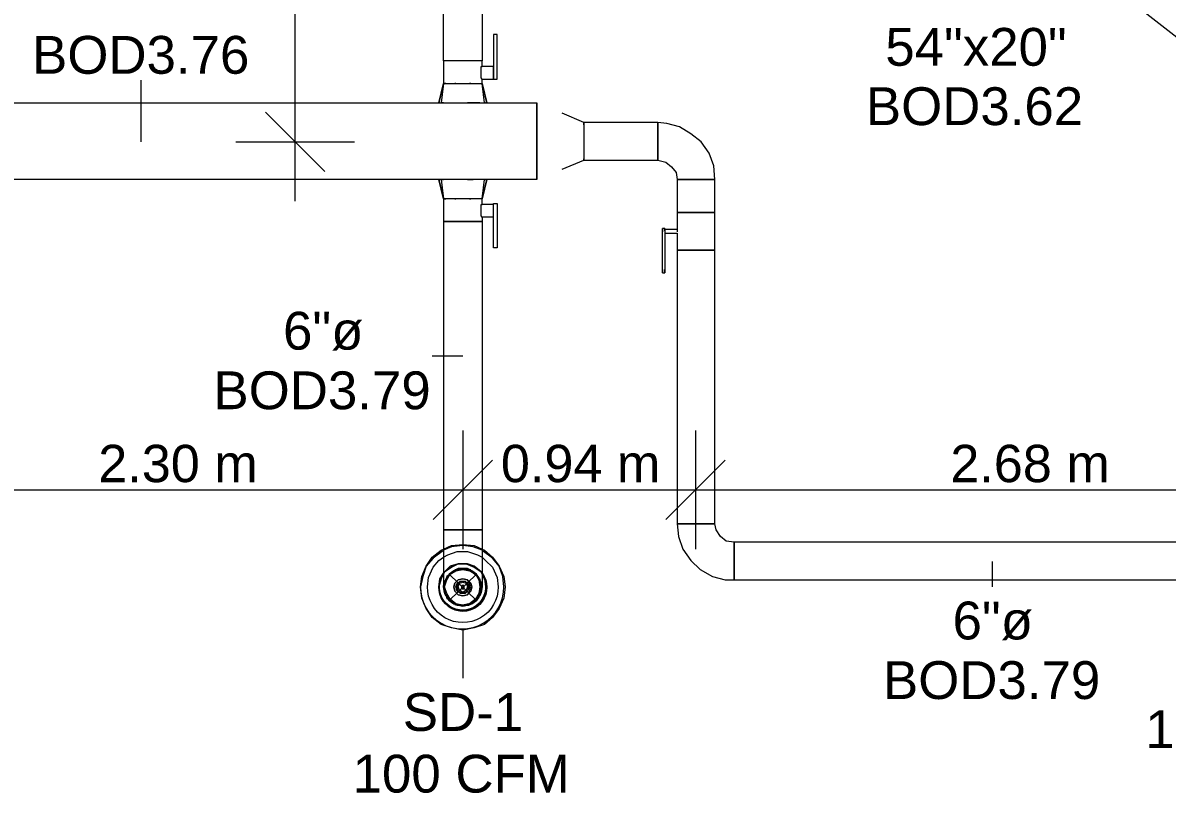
# Model space of a CAD drawing. Header units: metres. Extents: x -2 to 207, y -8 to 52.
# Drawn here: x 49.73 to 54.327, y 35.57 to 38.663 of the extents above; entities that cross this region are included whole.
import ezdxf

# ---------------------------------------------------------------- set-up
doc = ezdxf.new("R2010")
doc.units = ezdxf.units.M
doc.layers.add('HVAC - Ductos', color=5, linetype='Continuous', lineweight=0)
doc.layers.add('PDF_Text', color=7, linetype='Continuous', lineweight=0)
doc.layers.add('PDF_Geometry', color=7, linetype='Continuous', lineweight=0, true_color=0xaaaaaa)
doc.styles.add('PDF Helvetica', font='')
doc.styles.get('PDF Helvetica').set_extended_font_data('Helvetica')

msp = doc.modelspace()

# ---------------------------------------------------------------- linework, layer by layer
at = {"layer": 'HVAC - Ductos', "lineweight": 0}
for points in [[(50.8241, 37.9475), (50.8241, 41.8053)], [(51.5755, 39.8397), (51.5755, 38.511), (51.5709, 38.511), (51.5617, 38.511), (51.5526, 38.511), (51.5343, 38.511), (51.5159, 38.511), (51.4977, 38.511), (51.4793, 38.511), (51.461, 38.511), (51.4426, 38.511), (51.4335, 38.511), (51.4243, 38.511), (51.4197, 38.511), (51.4197, 39.8397)], [(51.4289, 38.4193), (51.4335, 38.4193), (51.4426, 38.4193), (51.461, 38.4193), (51.4793, 38.4193), (51.4977, 38.4193), (51.5159, 38.4193), (51.5343, 38.4193), (51.5526, 38.4193), (51.5617, 38.4193), (51.5663, 38.4193), (51.5709, 38.4193), (51.5755, 38.4193), (51.5755, 38.4377), (51.6213, 38.4377), (51.6351, 38.4377), (51.6351, 38.6164), (51.6213, 38.6164), (51.6213, 38.4377), (51.6213, 38.4423), (51.6213, 38.4469), (51.6213, 38.4515), (51.6213, 38.456), (51.6213, 38.4652), (51.6213, 38.4698), (51.6213, 38.4789), (51.6213, 38.4835), (51.6213, 38.4881), (51.5755, 38.4881), (51.5755, 38.511), (51.5709, 38.511), (51.5617, 38.511), (51.5526, 38.511), (51.5343, 38.511), (51.5159, 38.511), (51.4977, 38.511), (51.4793, 38.511), (51.461, 38.511), (51.4426, 38.511), (51.4335, 38.511), (51.4243, 38.511), (51.4197, 38.511), (51.4197, 38.4193), (51.4243, 38.4193), (51.4289, 38.4193), (51.4243, 38.4193)], [(51.5755, 38.4377), (51.5709, 38.4423), (51.5709, 38.4469), (51.5709, 38.4515), (51.5709, 38.4606), (51.5709, 38.4698), (51.5709, 38.4789), (51.5709, 38.4835), (51.5709, 38.4881), (51.5755, 38.4881)], [(50.2056, 38.1857), (50.2056, 38.4331)], [(51.4197, 38.4193), (51.4106, 38.3415), (51.4152, 38.3415), (51.4243, 38.3415), (51.4426, 38.3415), (51.4472, 38.3415)], [(51.5709, 38.3415), (51.5801, 38.3415), (51.5847, 38.3415), (51.5755, 38.4193)], [(51.5939, 38.3415), (51.5755, 38.4193), (51.5939, 38.3415)], [(51.4197, 38.3415), (51.4152, 38.3415)], [(51.4518, 38.3415), (51.4655, 38.3415), (51.4747, 38.3415), (51.4793, 38.3415)], [(51.4839, 38.3415), (51.5068, 38.3415), (51.5114, 38.3415)], [(51.5663, 38.3415), (51.5526, 38.3415), (51.5435, 38.3415), (51.5389, 38.3415), (51.5159, 38.3415), (51.5297, 38.3415), (51.5389, 38.3415)], [(51.7954, 38.0345), (51.7954, 38.3415)], [(50.705, 38.3048), (50.8241, 38.1857), (50.9433, 38.0666)], [(51.9833, 38.2544), (51.9833, 38.2407), (51.9833, 38.227), (51.9833, 38.2086), (51.9833, 38.1857), (51.9833, 38.1674), (51.9833, 38.149), (51.9833, 38.1353), (51.9833, 38.1216), (51.9833, 38.117), (51.9833, 38.1124), (52.2811, 38.1124), (52.2811, 38.1216), (52.2811, 38.1353), (52.2811, 38.149), (52.2811, 38.1674), (52.2811, 38.1857), (52.2811, 38.2086), (52.2811, 38.227), (52.2811, 38.2407), (52.2811, 38.2544), (52.2811, 38.259), (52.2811, 38.2636), (51.9833, 38.2636), (51.9833, 38.259), (51.9833, 38.2636), (51.8962, 38.3002)], [(51.9833, 38.2178), (51.9833, 38.1994)], [(50.5859, 38.1857), (50.8241, 38.1857), (51.0624, 38.1857)], [(51.9833, 38.172), (51.9833, 38.1582), (51.9833, 38.1536)], [(51.8962, 38.0758), (51.9833, 38.1124), (51.9833, 38.117)], [(51.9833, 38.1399), (51.9833, 38.1353)], [(51.4015, 38.0345), (51.4197, 37.9566), (51.4015, 38.0345)], [(51.4472, 38.0345), (51.4426, 38.0345), (51.4243, 38.0345), (51.4152, 38.0345), (51.4106, 38.0345), (51.4197, 37.9566)], [(51.4152, 38.0345), (51.4197, 38.0345)], [(51.4793, 38.0345), (51.4747, 38.0345), (51.4655, 38.0345), (51.4518, 38.0345)], [(51.5114, 38.0345), (51.5068, 38.0345), (51.4839, 38.0345)], [(51.5663, 38.0345), (51.5526, 38.0345), (51.5435, 38.0345), (51.5389, 38.0345), (51.5159, 38.0345), (51.5297, 38.0345), (51.5389, 38.0345)], [(51.5755, 37.9566), (51.5847, 38.0345), (51.5801, 38.0345), (51.5709, 38.0345)], [(51.4243, 37.9566), (51.4289, 37.9566), (51.4243, 37.9566), (51.4197, 37.9566), (51.4197, 37.865), (51.4243, 37.865), (51.4335, 37.865), (51.4426, 37.865), (51.461, 37.865), (51.4793, 37.865), (51.4977, 37.865), (51.5159, 37.865), (51.5343, 37.865), (51.5526, 37.865), (51.5617, 37.865), (51.5709, 37.865), (51.5755, 37.865), (51.5755, 36.6279), (51.5709, 36.6279), (51.5617, 36.6279), (51.5526, 36.6279), (51.5343, 36.6279), (51.5159, 36.6279), (51.4977, 36.6279), (51.4793, 36.6279), (51.461, 36.6279), (51.4426, 36.6279), (51.4335, 36.6279), (51.4243, 36.6279), (51.4197, 36.6279), (51.4243, 36.6279), (51.4335, 36.6279), (51.4426, 36.6279), (51.461, 36.6279), (51.4793, 36.6279), (51.4977, 36.6279), (51.5159, 36.6279), (51.5343, 36.6279), (51.5526, 36.6279), (51.5617, 36.6279), (51.5709, 36.6279), (51.5755, 36.6279), (51.5755, 36.5913), (51.5755, 36.5409), (51.5755, 36.4905), (51.5755, 36.4538), (51.5755, 36.4218), (51.5755, 36.4034), (51.5755, 36.3988)], [(51.6213, 37.8879), (51.6213, 37.8925), (51.6213, 37.8971), (51.6213, 37.9017), (51.6213, 37.9108), (51.6213, 37.9154), (51.6213, 37.9245), (51.6213, 37.9291), (51.6213, 37.9337), (51.5755, 37.9337), (51.5755, 37.9566), (51.5709, 37.9566), (51.5663, 37.9566), (51.5617, 37.9566), (51.5526, 37.9566), (51.5343, 37.9566), (51.5159, 37.9566), (51.4977, 37.9566), (51.4793, 37.9566), (51.461, 37.9566), (51.4426, 37.9566), (51.4335, 37.9566), (51.4289, 37.9566)], [(51.5755, 37.8833), (51.5709, 37.8879), (51.5709, 37.8925), (51.5709, 37.8971), (51.5709, 37.9062), (51.5709, 37.9154), (51.5709, 37.9245), (51.5709, 37.9291), (51.5709, 37.9337), (51.5755, 37.9337)], [(51.6213, 37.8833), (51.5755, 37.8833), (51.5755, 37.865), (51.5709, 37.865), (51.5617, 37.865), (51.5526, 37.865), (51.5343, 37.865), (51.5159, 37.865), (51.4977, 37.865), (51.4793, 37.865), (51.461, 37.865), (51.4426, 37.865), (51.4335, 37.865), (51.4243, 37.865), (51.4197, 37.865), (51.4197, 36.6279), (51.4197, 36.573), (51.4197, 36.5226), (51.4197, 36.4768), (51.4197, 36.4401), (51.4197, 36.4126), (51.4197, 36.3988), (51.4197, 36.4034), (51.4197, 36.3988), (51.4243, 36.3759), (51.4289, 36.3622), (51.4243, 36.3759), (51.4197, 36.3988)], [(52.3086, 37.8192), (52.359, 37.8192), (52.359, 37.7504), (52.359, 36.6508), (52.3682, 36.6508), (52.3819, 36.6508), (52.3956, 36.6508), (52.414, 36.6508), (52.4323, 36.6508), (52.4552, 36.6508), (52.4735, 36.6508), (52.4873, 36.6508), (52.5011, 36.6508), (52.5056, 36.6508), (52.5102, 36.6508), (52.5102, 37.7504), (52.5056, 37.7504), (52.5011, 37.7504), (52.4873, 37.7504), (52.4735, 37.7504), (52.4552, 37.7504), (52.4323, 37.7504), (52.414, 37.7504), (52.3956, 37.7504), (52.3819, 37.7504), (52.3682, 37.7504), (52.359, 37.7504), (52.3682, 37.7504), (52.3819, 37.7504), (52.3956, 37.7504), (52.414, 37.7504), (52.4323, 37.7504), (52.4552, 37.7504), (52.4735, 37.7504), (52.4873, 37.7504), (52.5011, 37.7504), (52.5056, 37.7504), (52.5102, 37.7504), (52.5102, 37.9017), (52.5056, 37.9017), (52.5011, 37.9017), (52.4873, 37.9017), (52.4735, 37.9017), (52.4552, 37.9017), (52.4323, 37.9017), (52.414, 37.9017), (52.3956, 37.9017), (52.3819, 37.9017), (52.3682, 37.9017), (52.359, 37.9017), (52.359, 37.8329), (52.3086, 37.8329), (52.3086, 37.8283), (52.3086, 37.8237)], [(52.3086, 37.8375), (52.2994, 37.8375)], [(52.2994, 37.6726), (52.2994, 37.668), (52.2994, 37.6634), (52.2994, 37.6588), (52.2994, 37.6634), (52.2994, 37.668), (52.2994, 37.6726), (52.2994, 37.8237), (52.2994, 37.8283), (52.2994, 37.8329), (52.2994, 37.8375), (52.2994, 37.8329), (52.2994, 37.8283), (52.2994, 37.8237)], [(52.3086, 37.8283), (52.3086, 37.8329), (52.3086, 37.8375), (52.3086, 37.8329), (52.3086, 37.8283), (52.3086, 37.8237), (52.3086, 37.6726), (52.3086, 37.668), (52.3086, 37.6634), (52.3086, 37.6588), (52.3086, 37.6634), (52.3086, 37.668), (52.3086, 37.6726)], [(52.359, 37.8329), (52.359, 37.8283), (52.359, 37.8237)], [(52.2994, 37.6588), (52.3086, 37.6588)], [(51.4977, 37.3243), (51.3739, 37.3243)], [(51.4977, 37.0266), (51.4977, 36.7883), (51.4977, 36.55)], [(52.4323, 37.0266), (52.4323, 36.7883), (52.4323, 36.55)], [(51.6167, 36.9074), (51.4977, 36.7883), (51.3785, 36.6692)], [(52.5514, 36.9074), (52.4323, 36.7883), (52.3132, 36.6692)], [(46.9205, 36.7883), (48.5287, 36.7883), (49.2022, 36.7883), (51.4977, 36.7883), (52.4323, 36.7883), (55.3463, 36.7883)], [(51.5755, 36.55), (51.5847, 36.5455), (51.6167, 36.518), (51.6443, 36.4813), (51.6626, 36.4401), (51.6672, 36.3988), (51.6626, 36.353), (51.6443, 36.3118), (51.6167, 36.2751), (51.5847, 36.2477), (51.5435, 36.2339), (51.4977, 36.2247), (51.4518, 36.2339), (51.4106, 36.2477), (51.3739, 36.2751), (51.351, 36.3118), (51.3327, 36.353), (51.3281, 36.3988), (51.3327, 36.4401), (51.351, 36.4813), (51.3739, 36.518), (51.4106, 36.5455), (51.4197, 36.55)], [(51.4197, 36.55), (51.4518, 36.5638), (51.4977, 36.5684), (51.5435, 36.5638), (51.5755, 36.55)], [(51.5755, 36.5455), (51.5389, 36.5592), (51.4977, 36.5638), (51.4518, 36.5592), (51.4197, 36.5455)], [(51.4197, 36.518), (51.4381, 36.5271), (51.4747, 36.5409), (51.5159, 36.5409), (51.5572, 36.5271), (51.5755, 36.518)], [(53.6235, 36.4996), (53.6235, 36.3988)], [(51.5709, 36.4034), (51.5709, 36.4172), (51.5617, 36.4355), (51.5526, 36.4492), (51.5343, 36.463), (51.5159, 36.4722), (51.4977, 36.4722), (51.4793, 36.4722), (51.461, 36.463), (51.4426, 36.4492), (51.4335, 36.4355), (51.4243, 36.4172), (51.4197, 36.4034)], [(51.4289, 36.4264), (51.4472, 36.4492), (51.4655, 36.463)], [(51.4655, 36.4676), (51.4701, 36.4676), (51.4977, 36.4722), (51.5205, 36.4676)], [(51.5251, 36.4676), (51.5297, 36.4676)], [(51.5297, 36.463), (51.548, 36.4492), (51.5617, 36.4264)], [(51.4243, 36.4218), (51.4289, 36.4264), (51.4289, 36.4309)], [(51.4289, 36.3714), (51.4243, 36.3988), (51.4289, 36.4218)], [(51.5663, 36.4309), (51.5663, 36.4264), (51.5663, 36.4218), (51.5709, 36.3988), (51.5663, 36.3714)], [(51.4289, 36.3668), (51.4243, 36.3714)], [(51.4655, 36.3347), (51.4472, 36.3439), (51.4289, 36.3668)], [(51.4289, 36.3622), (51.4335, 36.3576)], [(51.5617, 36.3668), (51.548, 36.3439), (51.5297, 36.3301)], [(51.5617, 36.3576), (51.5663, 36.3622)], [(51.5663, 36.3714), (51.5663, 36.3668)], [(51.4701, 36.3255), (51.4655, 36.3301)], [(51.5205, 36.3301), (51.4977, 36.3255), (51.4701, 36.3301)], [(51.5297, 36.3301), (51.5251, 36.3255)], [(51.4977, 36.2247), (51.4977, 36.0323)]]:
    msp.add_lwpolyline(points, dxfattribs=at)
for points in [[(54.462, 38.5293), (54.0038, 38.8867), (54.6911, 40.0779), (55.2271, 39.8488)], [(51.4015, 38.3415), (51.4197, 38.4193), (51.4015, 38.3415), (51.406, 38.3415)], [(51.4701, 38.4193), (51.4655, 38.4193)], [(51.5297, 38.4193), (51.5251, 38.4193)], [(48.8586, 38.3415), (51.7954, 38.3415), (51.7954, 38.0345), (48.8586, 38.0345)], [(51.5893, 38.3415), (51.5939, 38.3415)], [(51.9833, 38.2544), (51.9833, 38.259)], [(52.2811, 38.2636), (52.2811, 38.259), (52.2811, 38.2544), (52.2811, 38.2407), (52.2811, 38.227), (52.2811, 38.2086), (52.2811, 38.1857), (52.2811, 38.1674), (52.2811, 38.149), (52.2811, 38.1353), (52.2811, 38.1216), (52.2811, 38.1124), (52.3132, 38.1032), (52.3361, 38.0849), (52.3544, 38.062), (52.359, 38.0345), (52.3682, 38.0345), (52.3819, 38.0345), (52.3956, 38.0345), (52.414, 38.0345), (52.4323, 38.0345), (52.4552, 38.0345), (52.4735, 38.0345), (52.4873, 38.0345), (52.5011, 38.0345), (52.5056, 38.0345), (52.5102, 38.0345), (52.5056, 38.0895), (52.4873, 38.1399), (52.4552, 38.1857), (52.414, 38.2178), (52.3682, 38.2453), (52.3178, 38.259)], [(51.406, 38.0345), (51.4015, 38.0345)], [(51.5939, 38.0345), (51.5755, 37.9566), (51.5939, 38.0345), (51.5893, 38.0345)], [(52.5102, 38.0345), (52.5056, 38.0345), (52.5011, 38.0345), (52.4873, 38.0345), (52.4735, 38.0345), (52.4552, 38.0345), (52.4323, 38.0345), (52.414, 38.0345), (52.3956, 38.0345), (52.3819, 38.0345), (52.3682, 38.0345), (52.359, 38.0345), (52.359, 37.9017), (52.3682, 37.9017), (52.3819, 37.9017), (52.3956, 37.9017), (52.414, 37.9017), (52.4323, 37.9017), (52.4552, 37.9017), (52.4735, 37.9017), (52.4873, 37.9017), (52.5011, 37.9017), (52.5056, 37.9017), (52.5102, 37.9017)], [(51.4655, 37.9566), (51.4701, 37.9566)], [(51.5251, 37.9566), (51.5297, 37.9566)], [(51.6351, 37.7596), (51.6213, 37.7596), (51.6213, 37.9383), (51.6351, 37.9383)], [(52.5881, 36.4264), (52.5881, 36.4355), (52.5881, 36.4446), (52.5881, 36.463), (52.5881, 36.4813), (52.5881, 36.4996), (52.5881, 36.518), (52.5881, 36.5363), (52.5881, 36.5546), (52.5881, 36.5684), (52.5881, 36.573), (52.5881, 36.5775), (52.556, 36.5821), (52.5331, 36.6004), (52.5148, 36.6279), (52.5102, 36.6508), (52.5056, 36.6508), (52.5011, 36.6508), (52.4873, 36.6508), (52.4735, 36.6508), (52.4552, 36.6508), (52.4323, 36.6508), (52.414, 36.6508), (52.3956, 36.6508), (52.3819, 36.6508), (52.3682, 36.6508), (52.359, 36.6508), (52.3636, 36.6004), (52.3819, 36.55), (52.414, 36.5042), (52.4506, 36.4676), (52.5011, 36.4401), (52.5514, 36.4264)], [(52.5881, 36.5775), (52.5881, 36.573), (52.5881, 36.5684), (52.5881, 36.5546), (52.5881, 36.5363), (52.5881, 36.518), (52.5881, 36.4996), (52.5881, 36.4813), (52.5881, 36.463), (52.5881, 36.4446), (52.5881, 36.4355), (52.5881, 36.4264), (54.9568, 36.4264), (54.9568, 36.4355), (54.9568, 36.4446), (54.9568, 36.463), (54.9568, 36.4813), (54.9568, 36.4996), (54.9568, 36.518), (54.9568, 36.5363), (54.9568, 36.5546), (54.9568, 36.5684), (54.9568, 36.573), (54.9568, 36.5775)], [(51.4197, 36.4538), (51.406, 36.4309), (51.4015, 36.3988), (51.406, 36.4309)], [(51.4197, 36.4492), (51.4243, 36.4584), (51.4518, 36.4768), (51.4793, 36.4905), (51.5114, 36.4905), (51.5435, 36.4768), (51.5709, 36.4584), (51.5435, 36.4813), (51.5159, 36.4905), (51.4793, 36.4905), (51.4472, 36.4813), (51.4243, 36.4584), (51.4197, 36.4538), (51.4243, 36.4584)], [(51.5709, 36.4584), (51.5435, 36.4768), (51.5114, 36.4905), (51.4793, 36.4905), (51.4518, 36.4768), (51.4243, 36.4584), (51.4472, 36.4813), (51.4793, 36.4905), (51.5159, 36.4905), (51.5435, 36.4813), (51.5709, 36.4584), (51.5755, 36.4538), (51.5709, 36.4584), (51.5755, 36.4492)], [(51.4243, 36.4172), (51.4335, 36.4355), (51.4472, 36.4492), (51.461, 36.463), (51.4793, 36.4676), (51.4977, 36.4722), (51.5159, 36.4676), (51.5343, 36.463), (51.548, 36.4492), (51.5617, 36.4355), (51.5663, 36.4172), (51.5709, 36.3988), (51.5663, 36.3805), (51.5617, 36.3622), (51.548, 36.3439), (51.5343, 36.3347), (51.5159, 36.3255), (51.4977, 36.3255), (51.4793, 36.3255), (51.461, 36.3347), (51.4472, 36.3439), (51.4335, 36.3622), (51.4243, 36.3805), (51.4243, 36.3988)], [(51.5617, 36.3714), (51.548, 36.3484), (51.5251, 36.3301), (51.4977, 36.3255), (51.4701, 36.3301), (51.4472, 36.3484), (51.4335, 36.3714), (51.4243, 36.3988), (51.4335, 36.4264), (51.4472, 36.4492), (51.4701, 36.463), (51.4977, 36.4676), (51.5251, 36.463), (51.548, 36.4492), (51.5617, 36.4264), (51.5663, 36.3988)], [(51.4793, 36.4264), (51.4655, 36.4126), (51.461, 36.3988), (51.4655, 36.4126), (51.4793, 36.4264), (51.4977, 36.4309), (51.5159, 36.4264), (51.5297, 36.4126), (51.5343, 36.3988), (51.5297, 36.3805), (51.5159, 36.3668), (51.4977, 36.3622), (51.4793, 36.3668), (51.4655, 36.3805), (51.461, 36.3988), (51.4655, 36.3805), (51.4793, 36.3668), (51.4977, 36.3622), (51.5159, 36.3668), (51.5251, 36.3805), (51.5297, 36.3988), (51.5251, 36.4126), (51.5159, 36.4264), (51.4977, 36.4309)], [(51.5159, 36.3805), (51.5068, 36.3714), (51.4885, 36.3714), (51.4747, 36.3805), (51.4701, 36.3988), (51.4747, 36.4126), (51.4885, 36.4218), (51.5068, 36.4218), (51.5159, 36.4126), (51.5251, 36.3988)], [(51.5159, 36.3805), (51.5068, 36.3759), (51.4885, 36.3759), (51.4793, 36.3805), (51.4747, 36.3988), (51.4793, 36.4126), (51.4885, 36.4218), (51.5068, 36.4218), (51.5159, 36.4126), (51.5205, 36.3988)], [(51.5114, 36.3851), (51.4977, 36.3759), (51.4839, 36.3851), (51.4793, 36.3988), (51.4839, 36.4126), (51.4977, 36.4172), (51.5114, 36.4126), (51.5159, 36.3988)], [(51.4931, 36.4034), (51.4931, 36.3988), (51.4931, 36.4034), (51.5022, 36.4034), (51.5022, 36.3988), (51.5022, 36.4034)], [(51.5663, 36.3622), (51.5709, 36.3759), (51.5755, 36.3988), (51.5709, 36.4034), (51.5755, 36.3988), (51.5709, 36.3759)], [(51.4335, 36.3576), (51.4426, 36.3439), (51.461, 36.3301), (51.4793, 36.3255), (51.4977, 36.321), (51.5159, 36.3255), (51.5343, 36.3301), (51.5526, 36.3439), (51.5617, 36.3576), (51.5526, 36.3439), (51.5343, 36.3301), (51.5159, 36.3255), (51.4977, 36.321), (51.4793, 36.3255), (51.461, 36.3301), (51.4426, 36.3439)], [(51.5022, 36.3943), (51.5022, 36.3988), (51.5022, 36.3897), (51.4931, 36.3897), (51.4931, 36.3988), (51.4931, 36.3943)]]:
    msp.add_lwpolyline(points, close=True, dxfattribs=at)
for points in [[(51.4197, 36.5455), (51.4152, 36.5409), (51.3785, 36.5134), (51.351, 36.4813), (51.3373, 36.4401), (51.3281, 36.3988, 1.013803), (51.6626, 36.3988), (51.658, 36.4401), (51.6443, 36.4813), (51.6167, 36.5134), (51.5801, 36.5409), (51.5755, 36.5455)], [(51.5755, 36.518), (51.5893, 36.5042), (51.6167, 36.4768), (51.6351, 36.4355), (51.6397, 36.3988, -1.012861), (51.3556, 36.3988), (51.3602, 36.4355), (51.3785, 36.4768), (51.4015, 36.5042), (51.4197, 36.518)]]:
    msp.add_lwpolyline(points, format="xyb", dxfattribs=at)
msp.add_lwpolyline([(51.4015, 36.3988, 1.340954), (51.5755, 36.4492), (51.5847, 36.4309), (51.5893, 36.3988, -1.360947), (51.4197, 36.4492), (51.4106, 36.4309), (51.4015, 36.3988, 1.018238), (51.5939, 36.3988), (51.5893, 36.4309), (51.5755, 36.4538, -1.396399)], format="xyb", close=True, dxfattribs=at)
at = {"layer": 'PDF_Geometry', "color": 8, "lineweight": 0, "true_color": 0x808080}
msp.add_lwpolyline([(51.5572, 36.4401), (51.5205, 36.4676), (51.4747, 36.4676), (51.4335, 36.4401), (51.4197, 36.3988), (51.4335, 36.353), (51.4747, 36.3255), (51.5205, 36.3255), (51.5572, 36.353), (51.5755, 36.3988)], close=True, dxfattribs=at)
for points in [[(51.4426, 36.4492), (51.5526, 36.3439)], [(51.5526, 36.4492), (51.4426, 36.3439)]]:
    msp.add_lwpolyline(points, dxfattribs=at)

# ---------------------------------------------------------------- texts
at = {"layer": 'PDF_Text', "lineweight": 0, "attachment_point": 4, "style": 'PDF Helvetica'}
for s, insert, char_height in [('BOD3.76', (49.7675, 38.5337), 0.1519), ('54"x20"', (53.1947, 38.5658), 0.1519), ('BOD3.62', (53.1168, 38.3275), 0.1519), ('6"ø', (50.7755, 37.4249), 0.1519), ('BOD3.79', (50.496, 37.1866), 0.1519), ('2.30 m', (50.0333, 36.8927), 0.15002), ('0.94 m', (51.6506, 36.8927), 0.15002), ('2.68 m', (53.4559, 36.8927), 0.15002), ('6"ø', (53.465, 36.2611), 0.1519), ('BOD3.79', (53.1855, 36.0229), 0.1519), ('SD-1', (51.2566, 35.8946), 0.1519), ('100 CFM', (54.2393, 35.8258), 0.1519), ('100 CFM', (51.055, 35.6471), 0.1519)]:
    msp.add_mtext(s, dxfattribs=dict(at, insert=insert, char_height=char_height))

doc.saveas('drawing.dxf')
